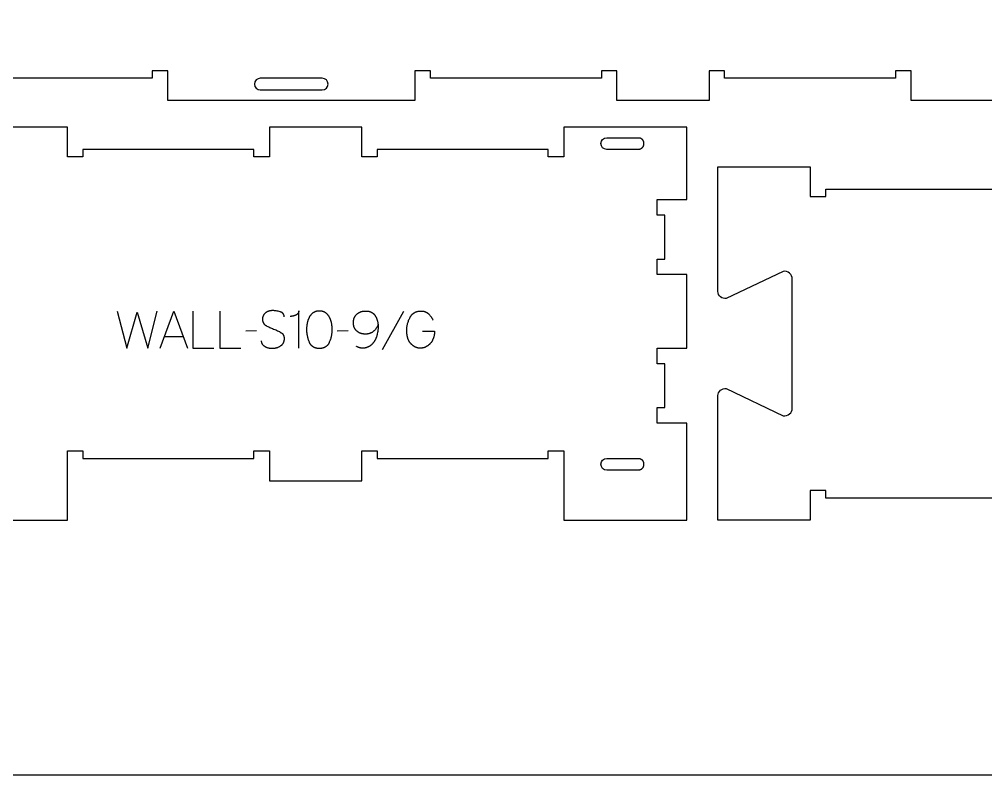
# Model space of a CAD drawing. Extents: x 5216 to 8399, y -10461 to -4867.
# Drawn here: x 5996 to 6775, y -8111 to -7501 of the extents above; entities that cross this region are included whole.
import ezdxf

# ---------------------------------------------------------------- set-up
doc = ezdxf.new("R2010")
doc.units = 0
for name, color, linetype in [('0_SHEET_SPRUCEPLY_2440X122', 1, 'CONTINUOUS'), ('1_ANYTOOL_1MMDEEP_LABELS_S', 2, 'CONTINUOUS'), ('3_ANYTOOL_CUTTHROUGH_INSID', 4, 'CONTINUOUS'), ('4_ANYTOOL_CUTTHROUGH_OUTSI', 5, 'CONTINUOUS')]:
    doc.layers.add(name, color=color, linetype=linetype)

msp = doc.modelspace()

# ---------------------------------------------------------------- linework, layer by layer
at = {"layer": '0_SHEET_SPRUCEPLY_2440X122'}
msp.add_lwpolyline([(5587.32, -6891.21), (5587.32, -8111.21), (8027.32, -8111.21), (8027.32, -6891.21)], close=True, dxfattribs=at)
at = {"layer": '1_ANYTOOL_1MMDEEP_LABELS_S'}
for points in [[(6074.55, -7736.78), (6082.26, -7766.78), (6090.7, -7737.68), (6099.19, -7766.78), (6106.69, -7736.78)], [(6109.26, -7766.78), (6120.15, -7736.78), (6131.2, -7766.78)], [(6135.49, -7736.78), (6135.49, -7766.78), (6152.59, -7766.78)], [(6157.3, -7736.78), (6157.3, -7766.78), (6174.4, -7766.78)], [(6209.29, -7741.36), (6209.29, -7741.17), (6209.28, -7741.08), (6209.28, -7740.99), (6209.27, -7740.9), (6209.26, -7740.81), (6209.25, -7740.72), (6209.24, -7740.63), (6209.22, -7740.55), (6209.21, -7740.46), (6209.19, -7740.38), (6209.17, -7740.29), (6209.15, -7740.21), (6209.13, -7740.13), (6209.11, -7740.05), (6209.08, -7739.97), (6209.06, -7739.89), (6209.03, -7739.82), (6209, -7739.74), (6208.97, -7739.66), (6208.94, -7739.59), (6208.9, -7739.52), (6208.87, -7739.45), (6208.83, -7739.37), (6208.79, -7739.3), (6208.75, -7739.24), (6208.71, -7739.17), (6208.66, -7739.1), (6208.62, -7739.03), (6208.57, -7738.97), (6208.52, -7738.91), (6208.47, -7738.84), (6208.42, -7738.78), (6208.36, -7738.72), (6208.31, -7738.66), (6208.25, -7738.6), (6208.19, -7738.54), (6208.13, -7738.49), (6208.07, -7738.43), (6208.01, -7738.38), (6207.94, -7738.32), (6207.88, -7738.27), (6207.81, -7738.22), (6207.74, -7738.17), (6207.67, -7738.12), (6207.6, -7738.07), (6207.52, -7738.02), (6207.45, -7737.98), (6207.37, -7737.93), (6207.29, -7737.89), (6207.21, -7737.85), (6207.13, -7737.8), (6206.96, -7737.72), (6206.78, -7737.64), (6206.6, -7737.57), (6206.41, -7737.5), (6206.21, -7737.44), (6206.01, -7737.38), (6205.2, -7737.15), (6204.4, -7736.96), (6203.62, -7736.8), (6202.84, -7736.67), (6202.46, -7736.61), (6202.09, -7736.57), (6201.72, -7736.52), (6201.35, -7736.49), (6200.98, -7736.47), (6200.62, -7736.45), (6200.26, -7736.44), (6199.9, -7736.43), (6199.71, -7736.43), (6199.52, -7736.44), (6199.32, -7736.45), (6199.13, -7736.46), (6198.94, -7736.48), (6198.75, -7736.5), (6198.57, -7736.52), (6198.38, -7736.55), (6198.19, -7736.58), (6198.01, -7736.61), (6197.83, -7736.65), (6197.65, -7736.69), (6197.47, -7736.73), (6197.29, -7736.78), (6197.11, -7736.83), (6196.94, -7736.89), (6196.76, -7736.95), (6196.59, -7737.01), (6196.42, -7737.07), (6196.24, -7737.14), (6196.07, -7737.22), (6195.91, -7737.29), (6195.74, -7737.37), (6195.57, -7737.46), (6195.41, -7737.54), (6195.24, -7737.64), (6195.08, -7737.73), (6194.92, -7737.83), (6194.76, -7737.93), (6194.6, -7738.03), (6194.45, -7738.14), (6194.29, -7738.25), (6194.14, -7738.37), (6193.99, -7738.49), (6193.85, -7738.61), (6193.71, -7738.73), (6193.57, -7738.86), (6193.44, -7738.99), (6193.32, -7739.13), (6193.2, -7739.26), (6193.09, -7739.4), (6192.98, -7739.55), (6192.87, -7739.69), (6192.77, -7739.84), (6192.68, -7739.99), (6192.59, -7740.15), (6192.51, -7740.31), (6192.43, -7740.47), (6192.35, -7740.63), (6192.28, -7740.8), (6192.21, -7740.97), (6192.15, -7741.14), (6192.1, -7741.32), (6192.05, -7741.5), (6192, -7741.68), (6191.96, -7741.87), (6191.92, -7742.06), (6191.89, -7742.25), (6191.86, -7742.44), (6191.84, -7742.64), (6191.83, -7742.84), (6191.81, -7743.04), (6191.81, -7743.25), (6191.8, -7743.46), (6191.81, -7743.68), (6191.81, -7743.89), (6191.83, -7744.1), (6191.85, -7744.3), (6191.87, -7744.5), (6191.9, -7744.7), (6191.94, -7744.89), (6191.98, -7745.08), (6192.03, -7745.26), (6192.08, -7745.45), (6192.14, -7745.63), (6192.2, -7745.8), (6192.24, -7745.89), (6192.27, -7745.97), (6192.31, -7746.05), (6192.35, -7746.14), (6192.38, -7746.22), (6192.43, -7746.3), (6192.47, -7746.38), (6192.51, -7746.46), (6192.56, -7746.54), (6192.6, -7746.62), (6192.65, -7746.69), (6192.7, -7746.77), (6192.75, -7746.84), (6192.8, -7746.92), (6192.85, -7746.99), (6192.91, -7747.06), (6192.96, -7747.14), (6193.02, -7747.21), (6193.08, -7747.27), (6193.14, -7747.34), (6193.2, -7747.41), (6193.27, -7747.48), (6193.33, -7747.54), (6193.39, -7747.61), (6193.53, -7747.73), (6193.67, -7747.86), (6193.82, -7747.98), (6193.97, -7748.09), (6194.13, -7748.2), (6194.29, -7748.31), (6194.46, -7748.42), (6194.63, -7748.52), (6195.35, -7748.91), (6196.08, -7749.29), (6196.83, -7749.66), (6197.59, -7750.01), (6198.37, -7750.36), (6199.16, -7750.69), (6199.98, -7751.01), (6200.8, -7751.33), (6201.63, -7751.64), (6202.44, -7751.97), (6203.22, -7752.31), (6203.99, -7752.67), (6204.73, -7753.04), (6205.46, -7753.44), (6206.16, -7753.84), (6206.85, -7754.26), (6207.01, -7754.37), (6207.17, -7754.48), (6207.33, -7754.6), (6207.4, -7754.66), (6207.47, -7754.72), (6207.55, -7754.78), (6207.62, -7754.85), (6207.69, -7754.91), (6207.75, -7754.98), (6207.82, -7755.04), (6207.88, -7755.11), (6207.95, -7755.18), (6208.01, -7755.24), (6208.07, -7755.31), (6208.13, -7755.39), (6208.19, -7755.46), (6208.24, -7755.53), (6208.3, -7755.6), (6208.35, -7755.68), (6208.4, -7755.75), (6208.45, -7755.83), (6208.5, -7755.91), (6208.55, -7755.99), (6208.59, -7756.07), (6208.63, -7756.15), (6208.68, -7756.23), (6208.72, -7756.31), (6208.76, -7756.39), (6208.8, -7756.48), (6208.83, -7756.56), (6208.87, -7756.65), (6208.9, -7756.74), (6208.93, -7756.83), (6208.97, -7756.92), (6209, -7757.01), (6209.02, -7757.1), (6209.05, -7757.19), (6209.1, -7757.38), (6209.14, -7757.57), (6209.18, -7757.77), (6209.21, -7757.97), (6209.23, -7758.17), (6209.25, -7758.38), (6209.27, -7758.59), (6209.27, -7758.8), (6209.28, -7759.02), (6209.27, -7759.25), (6209.26, -7759.47), (6209.25, -7759.7), (6209.23, -7759.94), (6209.2, -7760.16), (6209.17, -7760.39), (6209.13, -7760.61), (6209.09, -7760.82), (6209.04, -7761.04), (6208.99, -7761.24), (6208.94, -7761.45), (6208.87, -7761.65), (6208.81, -7761.85), (6208.74, -7762.04), (6208.66, -7762.23), (6208.58, -7762.42), (6208.49, -7762.6), (6208.4, -7762.78), (6208.3, -7762.96), (6208.2, -7763.13), (6208.1, -7763.3), (6207.98, -7763.46), (6207.87, -7763.62), (6207.75, -7763.78), (6207.62, -7763.93), (6207.49, -7764.08), (6207.35, -7764.22), (6207.21, -7764.37), (6207.06, -7764.5), (6206.91, -7764.64), (6206.75, -7764.77), (6206.59, -7764.9), (6206.42, -7765.02), (6206.25, -7765.14), (6206.08, -7765.25), (6205.71, -7765.47), (6205.35, -7765.68), (6204.98, -7765.87), (6204.61, -7766.05), (6204.24, -7766.22), (6203.86, -7766.37), (6203.67, -7766.44), (6203.48, -7766.51), (6203.28, -7766.57), (6203.09, -7766.63), (6202.9, -7766.69), (6202.7, -7766.74), (6202.51, -7766.79), (6202.31, -7766.84), (6202.11, -7766.88), (6201.91, -7766.92), (6201.72, -7766.95), (6201.52, -7766.99), (6201.31, -7767.01), (6201.11, -7767.04), (6200.71, -7767.08), (6200.3, -7767.11), (6199.88, -7767.12), (6199.47, -7767.12), (6199.06, -7767.1), (6198.66, -7767.08), (6198.26, -7767.04), (6197.86, -7766.99), (6197.47, -7766.92), (6197.09, -7766.84), (6196.71, -7766.75), (6196.33, -7766.65), (6195.96, -7766.54), (6195.59, -7766.41), (6195.23, -7766.27), (6194.87, -7766.11), (6194.51, -7765.95), (6194.16, -7765.77), (6193.82, -7765.58), (6193.65, -7765.48), (6193.49, -7765.37), (6193.33, -7765.27), (6193.18, -7765.16), (6193.03, -7765.04), (6192.89, -7764.93), (6192.75, -7764.81), (6192.62, -7764.69), (6192.49, -7764.57), (6192.37, -7764.44), (6192.26, -7764.31), (6192.15, -7764.18), (6192.09, -7764.11), (6192.04, -7764.04), (6191.99, -7763.97), (6191.94, -7763.9), (6191.9, -7763.83), (6191.85, -7763.76), (6191.8, -7763.69), (6191.76, -7763.61), (6191.72, -7763.54), (6191.68, -7763.47), (6191.64, -7763.39), (6191.6, -7763.32), (6191.56, -7763.24), (6191.53, -7763.16), (6191.49, -7763.09), (6191.46, -7763.01), (6191.43, -7762.93), (6191.4, -7762.85), (6191.37, -7762.77), (6191.34, -7762.69), (6191.29, -7762.52), (6191.25, -7762.35), (6191.21, -7762.18), (6191.17, -7762.01), (6191.14, -7761.83), (6191.12, -7761.65), (6191.1, -7761.47), (6191.09, -7761.28), (6191.08, -7761.1), (6191.08, -7760.9)], [(6221.16, -7766.78), (6221.16, -7736.73), (6221.14, -7736.88), (6221.12, -7737.03), (6221.09, -7737.18), (6221.05, -7737.32), (6221.02, -7737.46), (6220.98, -7737.6), (6220.93, -7737.73), (6220.89, -7737.86), (6220.83, -7737.99), (6220.78, -7738.12), (6220.75, -7738.18), (6220.72, -7738.24), (6220.69, -7738.3), (6220.65, -7738.36), (6220.62, -7738.42), (6220.58, -7738.47), (6220.55, -7738.53), (6220.51, -7738.59), (6220.48, -7738.64), (6220.44, -7738.7), (6220.4, -7738.75), (6220.36, -7738.81), (6220.32, -7738.86), (6220.27, -7738.91), (6220.23, -7738.96), (6220.19, -7739.01), (6220.14, -7739.06), (6220.09, -7739.11), (6220.05, -7739.16), (6220, -7739.21), (6219.95, -7739.26), (6219.9, -7739.3), (6219.8, -7739.39), (6219.69, -7739.48), (6219.58, -7739.57), (6219.46, -7739.65), (6219.34, -7739.73), (6219.22, -7739.8), (6219.09, -7739.88), (6218.96, -7739.95), (6218.83, -7740.01), (6218.69, -7740.08), (6218.55, -7740.14), (6218.26, -7740.26), (6217.97, -7740.37), (6217.69, -7740.47), (6217.41, -7740.56), (6217.13, -7740.65), (6216.85, -7740.73), (6216.57, -7740.8), (6216.3, -7740.86), (6216.02, -7740.92), (6215.75, -7740.97), (6215.49, -7741.01), (6215.22, -7741.04), (6214.96, -7741.07), (6214.69, -7741.09), (6214.43, -7741.1), (6214.18, -7741.1)], [(6265.18, -7746.16), (6265.18, -7745.89), (6265.19, -7745.63), (6265.2, -7745.37), (6265.22, -7745.11), (6265.24, -7744.85), (6265.27, -7744.6), (6265.31, -7744.35), (6265.35, -7744.11), (6265.39, -7743.87), (6265.45, -7743.63), (6265.5, -7743.4), (6265.56, -7743.17), (6265.63, -7742.94), (6265.7, -7742.72), (6265.78, -7742.5), (6265.87, -7742.28), (6265.96, -7742.07), (6266.05, -7741.86), (6266.15, -7741.66), (6266.26, -7741.45), (6266.37, -7741.26), (6266.48, -7741.06), (6266.6, -7740.87), (6266.73, -7740.68), (6266.86, -7740.5), (6267, -7740.32), (6267.14, -7740.14), (6267.29, -7739.96), (6267.45, -7739.79), (6267.6, -7739.63), (6267.77, -7739.46), (6267.94, -7739.3), (6268.11, -7739.15), (6268.29, -7739), (6268.47, -7738.85), (6268.65, -7738.71), (6268.84, -7738.58), (6269.03, -7738.44), (6269.22, -7738.32), (6269.41, -7738.2), (6269.61, -7738.08), (6269.81, -7737.97), (6270.01, -7737.86), (6270.22, -7737.76), (6270.43, -7737.67), (6270.64, -7737.58), (6270.86, -7737.49), (6271.07, -7737.41), (6271.29, -7737.33), (6271.52, -7737.26), (6271.74, -7737.19), (6271.97, -7737.13), (6272.2, -7737.07), (6272.44, -7737.02), (6272.68, -7736.98), (6272.92, -7736.93), (6273.16, -7736.9), (6273.41, -7736.86), (6273.66, -7736.84), (6273.91, -7736.82), (6274.16, -7736.8), (6274.42, -7736.79), (6274.68, -7736.78), (6274.95, -7736.78), (6275.29, -7736.78), (6275.62, -7736.79), (6275.95, -7736.81), (6276.27, -7736.84), (6276.58, -7736.87), (6276.89, -7736.91), (6277.2, -7736.96), (6277.49, -7737.02), (6277.78, -7737.08), (6278.07, -7737.15), (6278.35, -7737.23), (6278.62, -7737.32), (6278.88, -7737.41), (6279.14, -7737.51), (6279.4, -7737.62), (6279.64, -7737.73), (6279.77, -7737.8), (6279.89, -7737.86), (6280, -7737.92), (6280.12, -7737.99), (6280.24, -7738.06), (6280.35, -7738.13), (6280.46, -7738.2), (6280.57, -7738.27), (6280.68, -7738.35), (6280.79, -7738.43), (6280.9, -7738.51), (6281, -7738.59), (6281.1, -7738.67), (6281.21, -7738.76), (6281.31, -7738.84), (6281.4, -7738.93), (6281.5, -7739.02), (6281.6, -7739.12), (6281.69, -7739.21), (6281.78, -7739.31), (6281.87, -7739.41), (6281.96, -7739.51), (6282.05, -7739.61), (6282.13, -7739.71), (6282.3, -7739.93), (6282.46, -7740.15), (6282.62, -7740.38), (6282.77, -7740.61), (6282.91, -7740.85), (6283.05, -7741.09), (6283.19, -7741.34), (6283.32, -7741.59), (6283.44, -7741.84), (6283.56, -7742.09), (6283.68, -7742.34), (6283.79, -7742.59), (6283.9, -7742.85), (6284, -7743.11), (6284.1, -7743.37), (6284.19, -7743.64), (6284.28, -7743.9), (6284.36, -7744.17), (6284.44, -7744.44), (6284.52, -7744.71), (6284.66, -7745.26), (6284.78, -7745.82), (6284.88, -7746.38), (6284.96, -7746.96), (6285.02, -7747.54), (6285.07, -7748.13), (6285.09, -7748.73), (6285.1, -7749.33), (6285.09, -7749.97), (6285.07, -7750.63), (6285.02, -7751.33), (6284.95, -7752.05), (6284.87, -7752.77), (6284.79, -7753.43), (6284.69, -7754.04), (6284.47, -7755.23), (6284.34, -7755.85), (6284.19, -7756.45), (6284.01, -7757.04), (6283.82, -7757.62), (6283.72, -7757.9), (6283.62, -7758.19), (6283.5, -7758.47), (6283.39, -7758.74), (6283.27, -7759.02), (6283.14, -7759.29), (6283.01, -7759.55), (6282.88, -7759.82), (6282.74, -7760.08), (6282.6, -7760.34), (6282.45, -7760.6), (6282.3, -7760.85), (6282.14, -7761.1), (6281.98, -7761.35), (6281.81, -7761.59), (6281.64, -7761.83), (6281.47, -7762.07), (6281.28, -7762.31), (6281.1, -7762.54), (6280.91, -7762.77), (6280.72, -7762.99), (6280.52, -7763.22), (6280.32, -7763.44), (6280.11, -7763.65), (6279.9, -7763.85), (6279.69, -7764.05), (6279.47, -7764.24), (6279.26, -7764.43), (6279.04, -7764.6), (6278.81, -7764.77), (6278.58, -7764.94), (6278.35, -7765.09), (6278.12, -7765.24), (6277.88, -7765.39), (6277.64, -7765.52), (6277.4, -7765.65), (6277.16, -7765.77), (6276.91, -7765.89), (6276.66, -7765.99), (6276.4, -7766.09), (6276.14, -7766.19), (6275.88, -7766.28), (6275.62, -7766.36), (6275.35, -7766.43), (6275.08, -7766.49), (6274.8, -7766.55), (6274.53, -7766.61), (6274.25, -7766.65), (6273.97, -7766.69), (6273.68, -7766.72), (6273.39, -7766.74), (6273.1, -7766.76), (6272.8, -7766.77), (6272.5, -7766.78), (6272.15, -7766.77), (6271.81, -7766.75), (6271.64, -7766.74), (6271.47, -7766.72), (6271.3, -7766.7), (6271.13, -7766.68), (6270.97, -7766.66), (6270.8, -7766.63), (6270.64, -7766.6), (6270.48, -7766.56), (6270.32, -7766.53), (6270.16, -7766.49), (6270, -7766.45), (6269.85, -7766.4), (6269.69, -7766.35), (6269.54, -7766.3), (6269.39, -7766.25), (6269.24, -7766.19), (6269.09, -7766.13), (6268.94, -7766.07), (6268.79, -7766), (6268.65, -7765.93), (6268.5, -7765.86), (6268.36, -7765.79), (6268.22, -7765.71), (6268.08, -7765.63), (6267.94, -7765.54), (6267.8, -7765.46), (6267.67, -7765.37), (6267.53, -7765.28)], [(6320.89, -7752.98), (6330.66, -7753.02), (6330.63, -7753.85), (6330.57, -7754.65), (6330.53, -7755.04), (6330.48, -7755.43), (6330.42, -7755.81), (6330.37, -7756.18), (6330.3, -7756.55), (6330.23, -7756.91), (6330.15, -7757.26), (6330.06, -7757.61), (6329.97, -7757.96), (6329.87, -7758.29), (6329.76, -7758.62), (6329.65, -7758.94), (6329.53, -7759.26), (6329.4, -7759.57), (6329.27, -7759.88), (6329.13, -7760.17), (6328.99, -7760.47), (6328.84, -7760.75), (6328.68, -7761.03), (6328.51, -7761.3), (6328.34, -7761.57), (6328.16, -7761.83), (6327.98, -7762.08), (6327.79, -7762.33), (6327.59, -7762.57), (6327.38, -7762.81), (6327.17, -7763.04), (6326.95, -7763.26), (6326.73, -7763.48), (6326.51, -7763.69), (6326.29, -7763.89), (6326.06, -7764.09), (6325.83, -7764.27), (6325.61, -7764.46), (6325.38, -7764.63), (6325.15, -7764.8), (6324.92, -7764.96), (6324.68, -7765.12), (6324.45, -7765.27), (6324.21, -7765.41), (6323.98, -7765.54), (6323.74, -7765.67), (6323.5, -7765.79), (6323.26, -7765.91), (6323.02, -7766.02), (6322.78, -7766.12), (6322.54, -7766.21), (6322.29, -7766.3), (6322.05, -7766.38), (6321.8, -7766.45), (6321.55, -7766.52), (6321.3, -7766.58), (6321.05, -7766.63), (6320.8, -7766.68), (6320.54, -7766.72), (6320.29, -7766.75), (6320.03, -7766.78), (6319.78, -7766.8), (6319.52, -7766.81), (6319.26, -7766.82), (6319, -7766.82), (6318.74, -7766.81), (6318.49, -7766.79), (6318.23, -7766.77), (6317.98, -7766.74), (6317.73, -7766.71), (6317.48, -7766.67), (6317.23, -7766.61), (6316.98, -7766.56), (6316.73, -7766.49), (6316.49, -7766.42), (6316.25, -7766.34), (6316, -7766.26), (6315.76, -7766.17), (6315.52, -7766.07), (6315.29, -7765.96), (6315.05, -7765.85), (6314.81, -7765.73), (6314.58, -7765.6), (6314.35, -7765.47), (6314.12, -7765.32), (6313.89, -7765.18), (6313.66, -7765.02), (6313.44, -7764.86), (6313.21, -7764.69), (6312.99, -7764.51), (6312.76, -7764.33), (6312.54, -7764.14), (6312.32, -7763.94), (6312.11, -7763.73), (6311.89, -7763.52), (6311.68, -7763.3), (6311.46, -7763.08), (6311.26, -7762.84), (6311.06, -7762.6), (6310.87, -7762.35), (6310.69, -7762.1), (6310.51, -7761.83), (6310.34, -7761.56), (6310.18, -7761.28), (6310.02, -7760.99), (6309.87, -7760.7), (6309.72, -7760.4), (6309.59, -7760.09), (6309.46, -7759.77), (6309.33, -7759.45), (6309.21, -7759.11), (6309.1, -7758.77), (6309, -7758.42), (6308.9, -7758.07), (6308.81, -7757.71), (6308.73, -7757.33), (6308.65, -7756.96), (6308.58, -7756.57), (6308.52, -7756.18), (6308.46, -7755.77), (6308.41, -7755.37), (6308.37, -7754.95), (6308.3, -7754.09), (6308.26, -7753.21), (6308.25, -7752.29), (6308.26, -7751.61), (6308.29, -7750.94), (6308.34, -7750.26), (6308.41, -7749.59), (6308.51, -7748.93), (6308.62, -7748.27), (6308.76, -7747.61), (6308.92, -7746.95), (6309.09, -7746.3), (6309.29, -7745.65), (6309.51, -7745), (6309.75, -7744.35), (6310.01, -7743.71), (6310.3, -7743.08), (6310.6, -7742.44), (6310.93, -7741.81), (6311.1, -7741.5), (6311.27, -7741.2), (6311.46, -7740.91), (6311.65, -7740.63), (6311.85, -7740.36), (6311.95, -7740.23), (6312.06, -7740.1), (6312.16, -7739.97), (6312.27, -7739.85), (6312.38, -7739.73), (6312.49, -7739.61), (6312.61, -7739.49), (6312.72, -7739.38), (6312.84, -7739.27), (6312.96, -7739.16), (6313.08, -7739.05), (6313.2, -7738.94), (6313.32, -7738.84), (6313.45, -7738.74), (6313.58, -7738.65), (6313.71, -7738.55), (6313.84, -7738.46), (6313.97, -7738.37), (6314.11, -7738.28), (6314.24, -7738.2), (6314.38, -7738.11), (6314.52, -7738.03), (6314.66, -7737.96), (6314.81, -7737.88), (6314.95, -7737.81), (6315.1, -7737.74), (6315.25, -7737.67), (6315.4, -7737.61), (6315.55, -7737.54), (6315.7, -7737.48), (6315.86, -7737.43), (6316.02, -7737.37), (6316.34, -7737.27), (6316.67, -7737.17), (6317, -7737.09), (6317.35, -7737.02), (6317.7, -7736.95), (6318.05, -7736.9), (6318.42, -7736.85), (6318.79, -7736.82), (6319.17, -7736.8), (6319.55, -7736.78), (6319.95, -7736.78), (6320.17, -7736.78), (6320.39, -7736.78), (6320.61, -7736.8), (6320.83, -7736.81), (6321.04, -7736.83), (6321.25, -7736.86), (6321.46, -7736.88), (6321.66, -7736.92), (6321.86, -7736.96), (6322.06, -7737), (6322.26, -7737.04), (6322.46, -7737.1), (6322.65, -7737.15), (6322.84, -7737.21), (6323.03, -7737.27), (6323.21, -7737.34), (6323.39, -7737.42), (6323.57, -7737.49), (6323.75, -7737.58), (6323.92, -7737.66), (6324.09, -7737.75), (6324.26, -7737.85), (6324.42, -7737.95), (6324.59, -7738.05), (6324.75, -7738.16), (6324.91, -7738.28), (6325.06, -7738.39), (6325.21, -7738.51), (6325.36, -7738.64), (6325.51, -7738.77), (6325.65, -7738.91), (6325.8, -7739.05), (6326.07, -7739.33), (6326.35, -7739.62), (6326.61, -7739.92), (6326.87, -7740.22), (6327.12, -7740.53), (6327.37, -7740.84), (6327.61, -7741.15), (6327.84, -7741.47), (6328.06, -7741.79), (6328.28, -7742.12), (6328.5, -7742.45), (6328.7, -7742.79), (6328.9, -7743.13), (6329.09, -7743.48), (6329.28, -7743.83), (6329.46, -7744.19)], [(6305.68, -7737.25), (6288.49, -7768.02)], [(6285.06, -7747.92), (6284.92, -7748.27), (6284.77, -7748.62), (6284.61, -7748.96), (6284.43, -7749.3), (6284.25, -7749.64), (6284.05, -7749.97), (6283.84, -7750.3), (6283.63, -7750.62), (6283.39, -7750.94), (6283.15, -7751.26), (6282.9, -7751.57), (6282.63, -7751.88), (6282.36, -7752.19), (6282.07, -7752.49), (6281.77, -7752.79), (6281.46, -7753.08), (6281.3, -7753.23), (6281.14, -7753.37), (6280.97, -7753.5), (6280.81, -7753.63), (6280.64, -7753.76), (6280.46, -7753.88), (6280.29, -7753.99), (6280.11, -7754.1), (6279.92, -7754.21), (6279.74, -7754.31), (6279.55, -7754.41), (6279.36, -7754.51), (6279.17, -7754.6), (6278.97, -7754.68), (6278.77, -7754.76), (6278.57, -7754.83), (6278.36, -7754.91), (6278.16, -7754.97), (6277.94, -7755.03), (6277.73, -7755.09), (6277.51, -7755.14), (6277.3, -7755.19), (6277.07, -7755.23), (6276.85, -7755.27), (6276.62, -7755.31), (6276.39, -7755.34), (6276.16, -7755.36), (6275.92, -7755.38), (6275.68, -7755.4), (6275.44, -7755.41), (6275.19, -7755.42), (6274.95, -7755.42), (6274.68, -7755.42), (6274.42, -7755.41), (6274.16, -7755.4), (6273.9, -7755.38), (6273.65, -7755.36), (6273.39, -7755.33), (6273.15, -7755.3), (6272.9, -7755.27), (6272.66, -7755.23), (6272.42, -7755.18), (6272.18, -7755.13), (6271.95, -7755.08), (6271.72, -7755.02), (6271.49, -7754.96), (6271.27, -7754.89), (6271.05, -7754.81), (6270.83, -7754.74), (6270.61, -7754.65), (6270.4, -7754.56), (6270.19, -7754.47), (6269.99, -7754.38), (6269.78, -7754.27), (6269.58, -7754.17), (6269.39, -7754.06), (6269.19, -7753.94), (6269, -7753.82), (6268.81, -7753.69), (6268.63, -7753.56), (6268.45, -7753.43), (6268.27, -7753.29), (6268.09, -7753.15), (6267.92, -7753), (6267.75, -7752.84), (6267.59, -7752.69), (6267.43, -7752.53), (6267.28, -7752.36), (6267.13, -7752.19), (6266.99, -7752.02), (6266.85, -7751.84), (6266.72, -7751.66), (6266.59, -7751.48), (6266.47, -7751.29), (6266.36, -7751.1), (6266.25, -7750.9), (6266.14, -7750.7), (6266.04, -7750.5), (6265.95, -7750.29), (6265.86, -7750.08), (6265.78, -7749.86), (6265.7, -7749.64), (6265.63, -7749.42), (6265.56, -7749.19), (6265.5, -7748.96), (6265.44, -7748.73), (6265.39, -7748.49), (6265.35, -7748.24), (6265.31, -7748), (6265.27, -7747.75), (6265.24, -7747.49), (6265.22, -7747.23), (6265.2, -7746.97), (6265.19, -7746.71), (6265.18, -7746.44), (6265.18, -7746.16)], [(6112.73, -7757.22), (6127.65, -7757.22)], [(6187.05, -7752.89), (6178.26, -7752.98)], [(6260.89, -7752.89), (6252.1, -7752.98)]]:
    msp.add_lwpolyline(points, dxfattribs=at)
msp.add_lwpolyline([(6237.66, -7736.52), (6238.03, -7736.52), (6238.39, -7736.54), (6238.57, -7736.56), (6238.75, -7736.57), (6238.92, -7736.59), (6239.1, -7736.61), (6239.27, -7736.64), (6239.44, -7736.67), (6239.6, -7736.7), (6239.77, -7736.73), (6239.93, -7736.77), (6240.09, -7736.81), (6240.25, -7736.85), (6240.4, -7736.9), (6240.56, -7736.95), (6240.71, -7737), (6240.86, -7737.05), (6241.01, -7737.11), (6241.16, -7737.17), (6241.3, -7737.24), (6241.44, -7737.3), (6241.58, -7737.37), (6241.72, -7737.45), (6241.86, -7737.52), (6241.99, -7737.6), (6242.12, -7737.68), (6242.25, -7737.77), (6242.38, -7737.86), (6242.51, -7737.95), (6242.63, -7738.04), (6242.88, -7738.23), (6243.11, -7738.43), (6243.34, -7738.64), (6243.57, -7738.85), (6243.79, -7739.07), (6244, -7739.3), (6244.2, -7739.53), (6244.4, -7739.76), (6244.59, -7740.01), (6244.78, -7740.26), (6244.96, -7740.52), (6245.13, -7740.78), (6245.3, -7741.05), (6245.46, -7741.33), (6245.61, -7741.61), (6245.76, -7741.9), (6245.9, -7742.19), (6246.04, -7742.49), (6246.17, -7742.79), (6246.3, -7743.09), (6246.42, -7743.4), (6246.53, -7743.71), (6246.64, -7744.02), (6246.74, -7744.33), (6246.84, -7744.65), (6246.93, -7744.98), (6247.02, -7745.3), (6247.1, -7745.63), (6247.17, -7745.96), (6247.24, -7746.3), (6247.37, -7746.98), (6247.47, -7747.66), (6247.57, -7748.33), (6247.64, -7748.99), (6247.71, -7749.64), (6247.75, -7750.29), (6247.79, -7750.92), (6247.81, -7751.55), (6247.82, -7752.16), (6247.81, -7752.78), (6247.78, -7753.39), (6247.74, -7754.01), (6247.69, -7754.63), (6247.61, -7755.25), (6247.52, -7755.86), (6247.41, -7756.48), (6247.29, -7757.1), (6247.15, -7757.72), (6246.99, -7758.34), (6246.82, -7758.96), (6246.62, -7759.58), (6246.42, -7760.2), (6246.19, -7760.82), (6245.95, -7761.44), (6245.7, -7762.06), (6245.56, -7762.37), (6245.42, -7762.66), (6245.27, -7762.95), (6245.19, -7763.09), (6245.11, -7763.23), (6245.03, -7763.36), (6244.94, -7763.49), (6244.86, -7763.62), (6244.77, -7763.75), (6244.68, -7763.88), (6244.59, -7764), (6244.49, -7764.12), (6244.4, -7764.24), (6244.3, -7764.35), (6244.2, -7764.46), (6244.1, -7764.58), (6244, -7764.68), (6243.9, -7764.79), (6243.79, -7764.89), (6243.68, -7764.99), (6243.57, -7765.09), (6243.46, -7765.19), (6243.35, -7765.28), (6243.23, -7765.37), (6243.11, -7765.46), (6243, -7765.55), (6242.87, -7765.63), (6242.75, -7765.71), (6242.63, -7765.79), (6242.5, -7765.87), (6242.37, -7765.94), (6242.24, -7766.01), (6242.11, -7766.08), (6241.98, -7766.15), (6241.84, -7766.21), (6241.7, -7766.27), (6241.56, -7766.33), (6241.42, -7766.39), (6241.28, -7766.45), (6241.13, -7766.5), (6240.99, -7766.55), (6240.84, -7766.59), (6240.69, -7766.64), (6240.54, -7766.68), (6240.38, -7766.72), (6240.07, -7766.79), (6239.75, -7766.86), (6239.42, -7766.91), (6239.08, -7766.96), (6238.74, -7766.99), (6238.39, -7767.01), (6238.03, -7767.03), (6237.66, -7767.03), (6237.3, -7767.03), (6236.94, -7767.01), (6236.59, -7766.99), (6236.25, -7766.95), (6235.92, -7766.91), (6235.59, -7766.86), (6235.27, -7766.79), (6235.12, -7766.76), (6234.96, -7766.72), (6234.81, -7766.68), (6234.66, -7766.64), (6234.51, -7766.59), (6234.36, -7766.54), (6234.21, -7766.49), (6234.07, -7766.44), (6233.93, -7766.39), (6233.79, -7766.33), (6233.65, -7766.27), (6233.51, -7766.21), (6233.38, -7766.14), (6233.25, -7766.07), (6233.11, -7766), (6232.99, -7765.93), (6232.86, -7765.86), (6232.73, -7765.78), (6232.61, -7765.7), (6232.49, -7765.62), (6232.37, -7765.53), (6232.25, -7765.45), (6232.13, -7765.36), (6232.02, -7765.27), (6231.91, -7765.17), (6231.79, -7765.07), (6231.69, -7764.97), (6231.58, -7764.87), (6231.47, -7764.77), (6231.37, -7764.66), (6231.27, -7764.55), (6231.17, -7764.44), (6231.07, -7764.33), (6230.98, -7764.21), (6230.88, -7764.09), (6230.79, -7763.97), (6230.7, -7763.85), (6230.61, -7763.72), (6230.52, -7763.59), (6230.44, -7763.46), (6230.35, -7763.33), (6230.27, -7763.19), (6230.19, -7763.06), (6230.12, -7762.91), (6229.97, -7762.63), (6229.82, -7762.33), (6229.69, -7762.02), (6229.44, -7761.39), (6229.2, -7760.77), (6228.98, -7760.14), (6228.77, -7759.52), (6228.58, -7758.9), (6228.41, -7758.28), (6228.25, -7757.66), (6228.11, -7757.04), (6227.99, -7756.42), (6227.88, -7755.8), (6227.79, -7755.18), (6227.72, -7754.57), (6227.66, -7753.96), (6227.62, -7753.34), (6227.6, -7752.73), (6227.59, -7752.12), (6227.6, -7751.5), (6227.62, -7750.88), (6227.65, -7750.24), (6227.7, -7749.6), (6227.77, -7748.95), (6227.84, -7748.29), (6227.93, -7747.61), (6228.04, -7746.93), (6228.1, -7746.59), (6228.16, -7746.25), (6228.23, -7745.92), (6228.31, -7745.59), (6228.39, -7745.26), (6228.48, -7744.94), (6228.57, -7744.61), (6228.67, -7744.3), (6228.77, -7743.98), (6228.88, -7743.67), (6228.99, -7743.36), (6229.11, -7743.06), (6229.24, -7742.76), (6229.37, -7742.46), (6229.5, -7742.17), (6229.65, -7741.88), (6229.79, -7741.59), (6229.95, -7741.31), (6230.11, -7741.04), (6230.27, -7740.77), (6230.45, -7740.51), (6230.63, -7740.25), (6230.81, -7740), (6231, -7739.76), (6231.2, -7739.52), (6231.4, -7739.29), (6231.61, -7739.07), (6231.83, -7738.85), (6232.05, -7738.64), (6232.28, -7738.43), (6232.51, -7738.23), (6232.75, -7738.04), (6232.88, -7737.95), (6233, -7737.86), (6233.13, -7737.77), (6233.26, -7737.68), (6233.39, -7737.6), (6233.52, -7737.52), (6233.66, -7737.45), (6233.79, -7737.37), (6233.93, -7737.3), (6234.07, -7737.24), (6234.21, -7737.17), (6234.36, -7737.11), (6234.5, -7737.05), (6234.65, -7737), (6234.8, -7736.95), (6234.96, -7736.9), (6235.11, -7736.85), (6235.27, -7736.81), (6235.42, -7736.77), (6235.58, -7736.73), (6235.75, -7736.7), (6235.91, -7736.67), (6236.08, -7736.64), (6236.25, -7736.61), (6236.42, -7736.59), (6236.59, -7736.57), (6236.76, -7736.56), (6236.94, -7736.54), (6237.3, -7736.52)], close=True, dxfattribs=at)
at = {"layer": '3_ANYTOOL_CUTTHROUGH_INSID', "color": 4}
for points in [[(6190.01, -7558.27), (6240.01, -7558.27, 1), (6240.01, -7548.77), (6190.01, -7548.77, 1)], [(6469.64, -7596.79), (6495.38, -7596.79), (6495.47, -7596.79), (6495.57, -7596.8), (6495.67, -7596.8), (6495.77, -7596.81), (6495.86, -7596.83), (6495.96, -7596.84), (6496.06, -7596.86), (6496.15, -7596.88), (6496.25, -7596.9), (6496.35, -7596.93), (6496.45, -7596.96), (6496.55, -7596.99), (6496.64, -7597.03), (6496.74, -7597.06), (6496.83, -7597.1), (6496.93, -7597.15), (6497.02, -7597.19), (6497.12, -7597.25), (6497.21, -7597.3), (6497.3, -7597.35), (6497.39, -7597.41), (6497.48, -7597.47), (6497.57, -7597.54), (6497.65, -7597.6), (6497.74, -7597.67), (6497.82, -7597.75), (6497.9, -7597.82), (6497.98, -7597.9), (6498.06, -7597.98), (6498.14, -7598.06), (6498.21, -7598.14), (6498.28, -7598.23), (6498.35, -7598.32), (6498.42, -7598.41), (6498.48, -7598.5), (6498.55, -7598.59), (6498.61, -7598.69), (6498.67, -7598.79), (6498.72, -7598.89), (6498.78, -7598.99), (6498.83, -7599.09), (6498.88, -7599.19), (6498.93, -7599.29), (6498.97, -7599.4), (6499.01, -7599.5), (6499.05, -7599.61), (6499.09, -7599.72), (6499.13, -7599.82), (6499.16, -7599.93), (6499.19, -7600.04), (6499.22, -7600.15), (6499.24, -7600.25), (6499.27, -7600.36), (6499.29, -7600.47), (6499.31, -7600.58), (6499.32, -7600.69), (6499.34, -7600.8), (6499.35, -7600.9), (6499.36, -7601.01), (6499.37, -7601.12), (6499.38, -7601.22), (6499.38, -7601.33), (6499.39, -7601.44), (6499.39, -7601.54), (6499.39, -7601.65), (6499.38, -7601.76), (6499.38, -7601.86), (6499.37, -7601.97), (6499.36, -7602.08), (6499.35, -7602.18), (6499.34, -7602.29), (6499.32, -7602.39), (6499.31, -7602.5), (6499.29, -7602.61), (6499.27, -7602.72), (6499.24, -7602.83), (6499.22, -7602.94), (6499.19, -7603.05), (6499.16, -7603.16), (6499.13, -7603.26), (6499.09, -7603.37), (6499.05, -7603.48), (6499.01, -7603.58), (6498.97, -7603.69), (6498.93, -7603.79), (6498.88, -7603.9), (6498.83, -7604), (6498.78, -7604.1), (6498.72, -7604.2), (6498.67, -7604.3), (6498.61, -7604.4), (6498.55, -7604.49), (6498.48, -7604.59), (6498.42, -7604.68), (6498.35, -7604.77), (6498.28, -7604.86), (6498.21, -7604.94), (6498.14, -7605.03), (6498.06, -7605.11), (6497.98, -7605.19), (6497.9, -7605.26), (6497.82, -7605.34), (6497.74, -7605.41), (6497.65, -7605.48), (6497.57, -7605.55), (6497.48, -7605.61), (6497.39, -7605.67), (6497.3, -7605.73), (6497.21, -7605.79), (6497.12, -7605.84), (6497.02, -7605.89), (6496.93, -7605.94), (6496.83, -7605.98), (6496.74, -7606.02), (6496.64, -7606.06), (6496.55, -7606.1), (6496.45, -7606.13), (6496.35, -7606.16), (6496.25, -7606.18), (6496.15, -7606.21), (6496.06, -7606.23), (6495.96, -7606.24), (6495.86, -7606.26), (6495.77, -7606.27), (6495.67, -7606.28), (6495.57, -7606.29), (6495.47, -7606.29), (6495.38, -7606.29), (6469.64, -7606.29, -1)], [(6469.64, -7865.29, -1), (6469.64, -7855.79), (6495.38, -7855.79), (6495.47, -7855.79), (6495.57, -7855.8), (6495.67, -7855.8), (6495.77, -7855.81), (6495.86, -7855.83), (6495.96, -7855.84), (6496.06, -7855.86), (6496.15, -7855.88), (6496.25, -7855.9), (6496.35, -7855.93), (6496.45, -7855.96), (6496.55, -7855.99), (6496.64, -7856.03), (6496.74, -7856.06), (6496.83, -7856.1), (6496.93, -7856.15), (6497.02, -7856.19), (6497.12, -7856.25), (6497.21, -7856.3), (6497.3, -7856.35), (6497.39, -7856.41), (6497.48, -7856.47), (6497.57, -7856.54), (6497.65, -7856.6), (6497.74, -7856.67), (6497.82, -7856.75), (6497.9, -7856.82), (6497.98, -7856.9), (6498.06, -7856.98), (6498.14, -7857.06), (6498.21, -7857.14), (6498.28, -7857.23), (6498.35, -7857.32), (6498.42, -7857.41), (6498.48, -7857.5), (6498.55, -7857.59), (6498.61, -7857.69), (6498.67, -7857.79), (6498.72, -7857.89), (6498.78, -7857.99), (6498.83, -7858.09), (6498.88, -7858.19), (6498.93, -7858.29), (6498.97, -7858.4), (6499.01, -7858.5), (6499.05, -7858.61), (6499.09, -7858.72), (6499.13, -7858.82), (6499.16, -7858.93), (6499.19, -7859.04), (6499.22, -7859.15), (6499.24, -7859.25), (6499.27, -7859.36), (6499.29, -7859.47), (6499.31, -7859.58), (6499.32, -7859.69), (6499.34, -7859.8), (6499.35, -7859.9), (6499.36, -7860.01), (6499.37, -7860.12), (6499.38, -7860.22), (6499.38, -7860.33), (6499.39, -7860.44), (6499.39, -7860.54), (6499.39, -7860.65), (6499.38, -7860.76), (6499.38, -7860.86), (6499.37, -7860.97), (6499.36, -7861.08), (6499.35, -7861.18), (6499.34, -7861.29), (6499.32, -7861.39), (6499.31, -7861.5), (6499.29, -7861.61), (6499.27, -7861.72), (6499.24, -7861.83), (6499.22, -7861.94), (6499.19, -7862.05), (6499.16, -7862.16), (6499.13, -7862.26), (6499.09, -7862.37), (6499.05, -7862.48), (6499.01, -7862.58), (6498.97, -7862.69), (6498.93, -7862.79), (6498.88, -7862.9), (6498.83, -7863), (6498.78, -7863.1), (6498.72, -7863.2), (6498.67, -7863.3), (6498.61, -7863.4), (6498.55, -7863.49), (6498.48, -7863.59), (6498.42, -7863.68), (6498.35, -7863.77), (6498.28, -7863.86), (6498.21, -7863.94), (6498.14, -7864.03), (6498.06, -7864.11), (6497.98, -7864.19), (6497.9, -7864.26), (6497.82, -7864.34), (6497.74, -7864.41), (6497.65, -7864.48), (6497.57, -7864.55), (6497.48, -7864.61), (6497.39, -7864.67), (6497.3, -7864.73), (6497.21, -7864.79), (6497.12, -7864.84), (6497.02, -7864.89), (6496.93, -7864.94), (6496.83, -7864.98), (6496.74, -7865.02), (6496.64, -7865.06), (6496.55, -7865.1), (6496.45, -7865.13), (6496.35, -7865.16), (6496.25, -7865.18), (6496.15, -7865.21), (6496.06, -7865.23), (6495.96, -7865.24), (6495.86, -7865.26), (6495.77, -7865.27), (6495.67, -7865.28), (6495.57, -7865.29), (6495.47, -7865.29), (6495.38, -7865.29)]]:
    msp.add_lwpolyline(points, format="xyb", close=True, dxfattribs=at)
at = {"layer": '4_ANYTOOL_CUTTHROUGH_OUTSI', "color": 5}
for points in [[(6914.76, -7566.77), (6715.26, -7566.77), (6715.26, -7542.77), (6702.76, -7542.77), (6702.76, -7548.77), (6564.76, -7548.77), (6564.76, -7542.77), (6552.26, -7542.77), (6552.26, -7566.77), (6477.76, -7566.77), (6477.76, -7542.77), (6465.26, -7542.77), (6465.26, -7548.77), (6365.01, -7548.77), (6327.26, -7548.77), (6327.26, -7542.77), (6314.76, -7542.77), (6314.76, -7566.77), (6115.26, -7566.77), (6115.26, -7542.77), (6102.76, -7542.77), (6102.76, -7548.77), (5964.76, -7548.77)], [(5834.89, -7905.79), (6034.39, -7905.79), (6034.39, -7849.79), (6046.89, -7849.79), (6046.89, -7855.79), (6184.89, -7855.79), (6184.89, -7849.79), (6197.39, -7849.79), (6197.39, -7873.79), (6271.89, -7873.79), (6271.89, -7849.79), (6284.39, -7849.79), (6284.39, -7855.79), (6422.39, -7855.79), (6422.39, -7849.79), (6434.89, -7849.79), (6434.89, -7905.79), (6534.39, -7905.79), (6534.39, -7886.04), (6534.39, -7874.04), (6534.39, -7827.29), (6510.39, -7827.29), (6510.39, -7814.79), (6516.39, -7814.79), (6516.39, -7779.29), (6510.39, -7779.29), (6510.39, -7766.79), (6534.39, -7766.79), (6534.39, -7707.29), (6510.39, -7707.29), (6510.39, -7694.79), (6516.39, -7694.79), (6516.39, -7659.29), (6510.39, -7659.29), (6510.39, -7646.79), (6534.39, -7646.79), (6534.39, -7646.79), (6534.39, -7588.29), (6434.89, -7588.29), (6434.89, -7612.29), (6422.39, -7612.29), (6422.39, -7606.29), (6284.39, -7606.29), (6284.39, -7612.29), (6271.89, -7612.29), (6271.89, -7588.29), (6197.39, -7588.29), (6197.39, -7612.29), (6184.89, -7612.29), (6184.89, -7606.29), (6046.89, -7606.29), (6046.89, -7612.29), (6034.39, -7612.29), (6034.39, -7588.29), (5834.89, -7588.29)]]:
    msp.add_lwpolyline(points, dxfattribs=at)
msp.add_lwpolyline([(6784.39, -7887.79), (6646.39, -7887.79), (6646.39, -7881.79), (6633.89, -7881.79), (6633.89, -7905.79), (6559.39, -7905.79), (6559.39, -7805.13), (6559.39, -7805.13, -0.461625), (6566.05, -7799.45), (6612.08, -7821.32), (6612.11, -7821.32), (6612.11, -7821.32, 0.220464), (6617.18, -7819.93, 0.220464), (6619.39, -7815.16), (6619.39, -7710.93, 0.220464), (6617.18, -7706.16, 0.220464), (6612.11, -7704.76), (6612.08, -7704.77), (6612.05, -7704.78), (6566.05, -7726.64), (6566.05, -7726.64, -0.218884), (6561.42, -7725.35, -0.220464), (6559.39, -7720.96), (6559.39, -7644.04), (6559.39, -7620.29), (6633.89, -7620.29), (6633.89, -7644.29), (6646.39, -7644.29), (6646.39, -7638.29), (6784.39, -7638.29)], format="xyb", dxfattribs=at)

doc.saveas('drawing.dxf')
